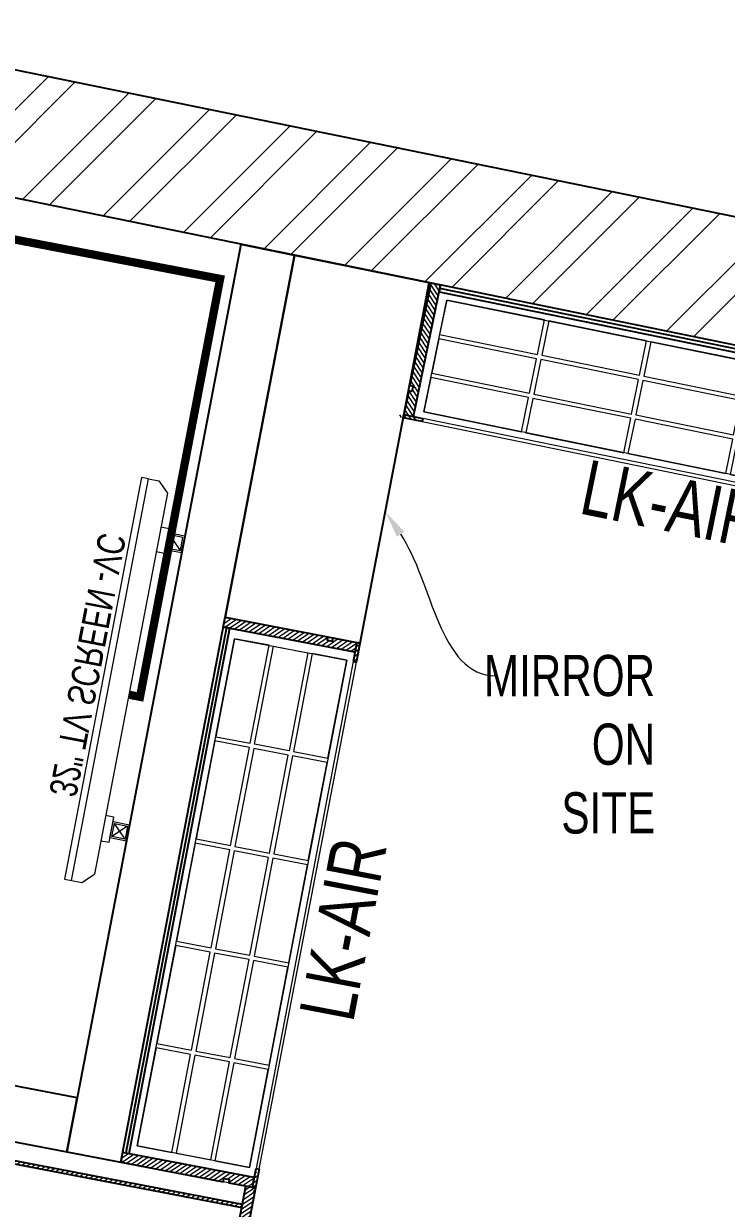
# Model space of a CAD drawing. Header units: feet. Extents: x 5858550 to 5870167, y -5283948 to -5274256.
# Drawn here: x 5863678 to 5864957, y -5277520 to -5275363 of the extents above; entities that cross this region are included whole.
import ezdxf
from ezdxf import colors
from ezdxf.entities.mleader import LeaderData, LeaderLine
from ezdxf.math import Vec2, Vec3

# ---------------------------------------------------------------- set-up
doc = ezdxf.new("R2010")
doc.units = ezdxf.units.FT
doc.header["$LTSCALE"] = 33
doc.header["$MEASUREMENT"] = 0
doc.linetypes.add('ACAD_ISO03W100', pattern=[30, 12, -18])
doc.layers.add('A-WALL', color=1, linetype='Continuous')
for name, color, linetype, lineweight in [('HIDDEN LINE', 177, 'Continuous', 0), ('LENS-PARTITION', 21, 'Continuous', 25), ('LENS-TEXT', 31, 'Continuous', 5), ('LK-EQPMT', 3, 'Continuous', 18), ('LK-FF&E WALL', 1, 'Continuous', 9), ('LN-ELEVATION-1', 81, 'Continuous', 25), ('LN-ELEVATION-2', 103, 'Continuous', 20), ('LN-ELEVATION-3', 125, 'Continuous', 18), ('LN-ELEVATION-4', 145, 'Continuous', 13), ('LN-HATCH', 251, 'Continuous', 0), ('PLANO-CARPET', 3, 'Continuous', 18), ('PLANO-TXT', 252, 'Continuous', 5)]:
    doc.layers.add(name, color=color, linetype=linetype, lineweight=lineweight)
doc.styles.add('LK TXT', font='GILC____.TTF', dxfattribs={"height": 100})
doc.styles.get("Standard").update_dxf_attribs({"font": 'GILC____.TTF'})
pattern_1 = [(45, (7858558.917, 3503823.203), (-4.4901280605, 4.4901280605), [])]
pattern_2 = [(45, (3990327.2935, 1709214.6916), (-4.4901280605, 4.4901280605), [])]

# ---------------------------------------------------------------- blocks, each defined once
blk = doc.blocks.new('A$C068cc6a0')
at = {"layer": 'LN-HATCH'}
h = blk.add_hatch(dxfattribs=at)
h.set_pattern_fill('ANSI32', color=256, scale=333, angle=180)
h.set_pattern_definition([(225, (-5972315.66, 5275308.9), (88.2999593, -88.2999593), []), (225, (-5972374.53, 5275308.9), (88.2999593, -88.2999593), [])])
h.paths.add_polyline_path([(-2365.3, -3862.6), (-2381.2, -4116.1), (-429.2, -4238.1), (-413.3, -3984.6)], flags=17)
h.paths.add_polyline_path([(-1524.1, 528), (1524.1, -528), (1582.5, -294.2), (1497, -276.7), (-1698.9, 830.5), (-2544.8, -3584.5), (-3205.3, -8843.2), (-2973.1, -8829), (-2381.2, -4116.1), (-2365.3, -3862.6)])
h.paths.add_polyline_path([(1866.3, -352.1), (1822.3, -576.5), (4883.4, -1201.6), (4945.3, -980), (4924.6, -976.7)])
h.paths.add_polyline_path([(5298.5, -1037.3), (5236.6, -1258.9), (8182.7, -1736.8), (8182.7, -7197.9), (8411.3, -7197.9), (8411.3, -1542.2)])
at = {"layer": 'A-WALL'}
for p, q in [((1497, -276.7), (4924.6, -976.7)), ((1822.3, -576.5), (4883.4, -1201.6))]:
    blk.add_line(p, q, dxfattribs=at)
blk = doc.blocks.new('32INCH VC FOR CLINIC')
at = {"layer": 'LK-EQPMT'}
for p, q in [((116.9, 152.6), (92.6, 128.3)), ((92.6, 152.6), (116.9, 128.3)), ((627.7, 152.6), (652, 128.3))]:
    blk.add_line(p, q, dxfattribs=at)
at = {"layer": 'LK-EQPMT', "ltscale": 12}
for p, q in [((0, 90.3), (19.4, 109.7)), ((725.6, 109.7), (19.4, 109.7)), ((81.5, 109.7), (81.5, 125.2)), ((81.5, 125.2), (128, 125.2)), ((128, 125.2), (128, 109.7)), ((617, 125.2), (617, 109.7)), ((617, 125.2), (663.5, 125.2)), ((663.5, 109.7), (663.5, 125.2)), ((745, 90.3), (725.6, 109.7)), ((0, 70.9), (0, 90.3)), ((745, 70.9), (745, 90.3))]:
    blk.add_line(p, q, dxfattribs=at)
at = {"layer": 'LK-EQPMT'}
for points in [[(89.6, 125.2), (119.9, 125.2), (119.9, 155.6), (89.6, 155.6)], [(92.6, 128.3), (116.9, 128.3), (116.9, 152.6), (92.6, 152.6)], [(655, 125.2), (624.7, 125.2), (624.7, 155.6), (655, 155.6)], [(652, 128.3), (627.7, 128.3), (627.7, 152.6), (652, 152.6)]]:
    blk.add_lwpolyline(points, close=True, dxfattribs=at)
at = {"layer": 'LK-EQPMT', "ltscale": 12}
blk.add_lwpolyline([(0, 58), (0, 70.9), (745, 70.9), (745, 58)], close=True, dxfattribs=at)
at = {"layer": 'LENS-TEXT', "color": 0, "ltscale": 2, "insert": (391.2, 25.6), "char_height": 50, "attachment_point": 5}
blk.add_mtext_dynamic_manual_height_columns('32" TV SCREEN -VC', width=466.48, gutter_width=12.5, heights=[0], dxfattribs=at)
blk = doc.blocks.new('VC HD 1010')
at = {"layer": 'LN-HATCH', "ltscale": 0.5}
h = blk.add_hatch(dxfattribs=at)
h.set_pattern_fill('ANSI31', color=256, scale=2)
h.set_pattern_definition([(45, (3761554.586, 1795022.936), (-4.490128061, 4.490128061), [])])
h.paths.add_polyline_path([(-505.2, 24), (-505.2, -166), (-499.2, -166), (-499.2, -176), (-505.2, -176), (-505.2, -220), (-487.2, -220), (-487.2, 24)])
h = blk.add_hatch(dxfattribs=at)
h.set_pattern_fill('ANSI31', color=256, scale=2)
h.set_pattern_definition(pattern_1)
h.paths.add_polyline_path([(504.8, 24), (504.8, -166), (498.8, -166), (498.8, -176), (504.8, -176), (504.8, -220), (486.8, -220), (486.8, 24)])
h = blk.add_hatch(dxfattribs=at)
h.set_pattern_fill('ANSI31', color=256, scale=2)
h.set_pattern_definition([(45, (7858741.917, 3503823.203), (-4.4901280605, 4.4901280605), [])])
h.paths.add_polyline_path([(-470.2, -220), (-470.2, -226), (-505.2, -226), (-505.2, -220)])
h = blk.add_hatch(dxfattribs=at)
h.set_pattern_fill('ANSI31', color=256, scale=2)
h.set_pattern_definition(pattern_1)
h.paths.add_polyline_path([(476.8, -220), (476.8, -226), (511.8, -226), (511.8, -220)])
at = {"layer": 'LN-ELEVATION-1', "ltscale": 0.5}
for points in [[(-505.2, 24), (-505.2, -166), (-499.2, -166), (-499.2, -176), (-505.2, -176), (-505.2, -220), (-487.2, -220), (-487.2, 24)], [(504.8, 24), (504.8, -166), (498.8, -166), (498.8, -176), (504.8, -176), (504.8, -220), (486.8, -220), (486.8, 24)], [(486.8, 12), (-487.2, 12), (-487.2, 18), (486.8, 18)], [(-470.2, -220), (-470.2, -226), (-505.2, -226), (-505.2, -220)], [(469.8, -220), (469.8, -226), (504.8, -226), (504.8, -220)]]:
    blk.add_lwpolyline(points, close=True, dxfattribs=at)
at = {"layer": 'LN-ELEVATION-2', "ltscale": 0.5}
blk.add_lwpolyline([(470.2, 0), (-470.2, 0), (-470.2, -208), (470.2, -208)], close=True, dxfattribs=at)
at = {"layer": 'LN-ELEVATION-3', "ltscale": 0.5}
for p, q in [((-487.2, 24), (486.8, 24)), ((-470.2, -220), (469.8, -220)), ((469.8, -226), (-470.2, -226))]:
    blk.add_line(p, q, dxfattribs=at)
for points in [[(-470.2, 0), (-288.5, 0), (-288.5, -64), (-470.2, -64)], [(-280.5, 0), (-98.8, 0), (-98.8, -64), (-280.5, -64)], [(-90.8, 0), (90.8, 0), (90.8, -64), (-90.8, -64)], [(98.8, 0), (280.5, 0), (280.5, -64), (98.8, -64)], [(288.5, 0), (470.2, 0), (470.2, -64), (288.5, -64)], [(-470.2, -136), (-288.5, -136), (-288.5, -72), (-470.2, -72)], [(-280.5, -72), (-98.8, -72), (-98.8, -136), (-280.5, -136)], [(-90.8, -72), (90.8, -72), (90.8, -136), (-90.8, -136)], [(98.8, -72), (280.5, -72), (280.5, -136), (98.8, -136)], [(288.5, -72), (470.2, -72), (470.2, -136), (288.5, -136)], [(-470.2, -144), (-288.5, -144), (-288.5, -208), (-470.2, -208)], [(-280.5, -144), (-98.8, -144), (-98.8, -208), (-280.5, -208)], [(-90.8, -144), (90.8, -144), (90.8, -208), (-90.8, -208)], [(98.8, -144), (280.5, -144), (280.5, -208), (98.8, -208)], [(288.5, -144), (470.2, -144), (470.2, -208), (288.5, -208)]]:
    blk.add_lwpolyline(points, close=True, dxfattribs=at)
blk = doc.blocks.new('CLENS 600')
at = {"layer": 'LN-HATCH', "ltscale": 0.5}
h = blk.add_hatch(dxfattribs=at)
h.set_pattern_fill('ANSI31', color=256, scale=2)
h.set_pattern_definition(pattern_2)
h.paths.add_polyline_path([(-600, 0), (-582, 0), (-582, -240), (-600, -240)])
h = blk.add_hatch(dxfattribs=at)
h.set_pattern_fill('ANSI31', color=256, scale=2)
h.set_pattern_definition([(45, (3975657.573, 1709214.6916), (-4.490128061, 4.490128061), [])])
h.paths.add_polyline_path([(-18, 0), (0, 0), (0, -240), (-18, -240)])
h = blk.add_hatch(dxfattribs=at)
h.set_pattern_fill('ANSI31', color=256, scale=2)
h.set_pattern_definition([(45, (3990252.2935, 1709214.6916), (-4.4901280605, 4.4901280605), [])])
h.paths.add_polyline_path([(-582, -40), (-18, -40), (-18, -34), (-582, -34)])
h = blk.add_hatch(dxfattribs=at)
h.set_pattern_fill('ANSI31', color=256, scale=2)
h.set_pattern_definition(pattern_2)
h.paths.add_polyline_path([(-600, -250), (-565, -250), (-565, -240), (-600, -240)])
h = blk.add_hatch(dxfattribs=at)
h.set_pattern_fill('ANSI31', color=256, scale=2)
h.set_pattern_definition([(45, (3990177.2935, 1709214.6916), (-4.4901280605, 4.4901280605), [])])
h.paths.add_polyline_path([(-35, -250), (0, -250), (0, -240), (-35, -240)])
at = {"layer": 'HIDDEN LINE', "linetype": 'ACAD_ISO03W100', "ltscale": 0.02}
for p, q in [((-35, -240), (-565, -240)), ((-565, -250), (-35, -250))]:
    blk.add_line(p, q, dxfattribs=at)
at = {"layer": 'LN-ELEVATION-1', "ltscale": 0.5}
for points in [[(-600, 0), (-582, 0), (-582, -240), (-600, -240)], [(-18, 0), (0, 0), (0, -240), (-18, -240)], [(-582, -40), (-18, -40), (-18, -34), (-582, -34)], [(-600, -250), (-565, -250), (-565, -240), (-600, -240)], [(-35, -250), (0, -250), (0, -240), (-35, -240)]]:
    blk.add_lwpolyline(points, close=True, dxfattribs=at)
at = {"layer": 'LN-ELEVATION-4'}
blk.add_line((-18, 0), (-582, 0), dxfattribs=at)

msp = doc.modelspace()

# ---------------------------------------------------------------- linework, layer by layer
at = {"color": 13, "linetype": 'ACAD_ISO03W100', "ltscale": 0.01, "const_width": 15}
msp.add_lwpolyline([(5863633.8, -5275771.3), (5863637.6, -5275751.3), (5864035.4, -5275827.5), (5863889.6, -5276588.6), (5863869.1, -5276584.7)], dxfattribs=at)
at = {"layer": 'LENS-PARTITION'}
for points in [[(5864170.9, -5275785), (5864072.9, -5275765), (5863756.3, -5277417), (5863854.6, -5277435.8)], [(5864415.8, -5275835), (5864170.9, -5275785), (5864044.6, -5276443.8), (5864231.2, -5276479.6), (5864290.2, -5276490.9)], [(5862252.9, -5277027.1), (5862234, -5277125.3), (5863756.3, -5277417), (5863775.2, -5277318.7)]]:
    msp.add_lwpolyline(points, close=True, dxfattribs=at)

# ---------------------------------------------------------------- block references
at = {"xscale": -1, "rotation": 259.1530586517535}
msp.add_blockref('32INCH VC FOR CLINIC', (5863695, -5276910), dxfattribs=at)
at = {"layer": 'LK-FF&E WALL', "xscale": -1}
for p, rotation in [((5864908.6, -5275960.1), 348.4579114788398), ((5863973.1, -5276944.5), 79.15305865169654)]:
    msp.add_blockref('VC HD 1010', p, dxfattribs=dict(at, rotation=rotation))
at = {"layer": 'LK-FF&E WALL', "rotation": 349.1530586515453}
msp.add_blockref('CLENS 600', (5864100.1, -5277482.8), dxfattribs=at)
at = {"layer": 'PLANO-CARPET', "color": 2}
msp.add_blockref('A$C068cc6a0', (5861755.4, -5275086.2), dxfattribs=at)

# ---------------------------------------------------------------- texts
at = {"layer": 'PLANO-TXT', "linetype": 'Continuous', "ltscale": 3, "char_height": 100, "width": 289.881, "attachment_point": 5, "style": 'LK TXT'}
for insert, rotation in [((5864858.3, -5276238.1), 348.4579), ((5864259.2, -5277011.9), 79.1531)]:
    msp.add_mtext('LK-AIR', dxfattribs=dict(at, insert=insert, rotation=rotation))

# ---------------------------------------------------------------- leaders
at = {"layer": 'LENS-TEXT', "color": 0, "linetype": 'Continuous', "ltscale": 3}
ml = msp.add_multileader_mtext('Standard', dxfattribs=at)
ml.set_content('\\pxqr,t3;{\\C0;MIRROR ON SITE}', color=1)
ml.set_leader_properties(color=256, linetype='ByLayer', lineweight=-1)
ml.build(insert=Vec2(0, 0))
ml.multileader.update_dxf_attribs({"leader_type": 2, "dogleg_length": 0.36, "arrow_head_size": 50})
ctx = ml.context
ctx.base_point, ctx.char_height, ctx.arrow_head_size, ctx.landing_gap_size, ctx.plane_origin, ctx.plane_x_axis, ctx.plane_y_axis = Vec3(5864537.7, -5276550.5), 75, 50, 0.09, Vec3(5870985.1, -5274808.4), Vec3(0.999999, 0.001097), Vec3(-0.001097, 0.999999)
notes = []
notes.append((ctx, [(1, (1, 1, 0), (5864537.3, -5276550.5), (0.999999, 0.001097), 0.36, [(1, [(5864336.1, -5276251.1)], 0, [])])]))
ctx.mtext.insert, ctx.mtext.text_direction, ctx.mtext.rotation, ctx.mtext.width, ctx.mtext.flow_direction = Vec3(5864537.7, -5276512.5), Vec3(0.999999, 0.001097), 0.001097, 289.544, 5
for ctx, leaders in notes:
    for number, flags, end, landing, length, lines in leaders:
        leader = LeaderData()
        leader.index, (leader.has_last_leader_line, leader.has_dogleg_vector, leader.attachment_direction) = number, flags
        leader.last_leader_point, leader.dogleg_vector, leader.dogleg_length = Vec3(end), Vec3(landing), length
        for number, points, colour, breaks in lines:
            line = LeaderLine()
            line.index, line.vertices, line.color, line.breaks = number, Vec3.list(points), colors.encode_raw_color(colour), breaks
            leader.lines.append(line)
        ctx.leaders.append(leader)

doc.saveas('drawing.dxf')
